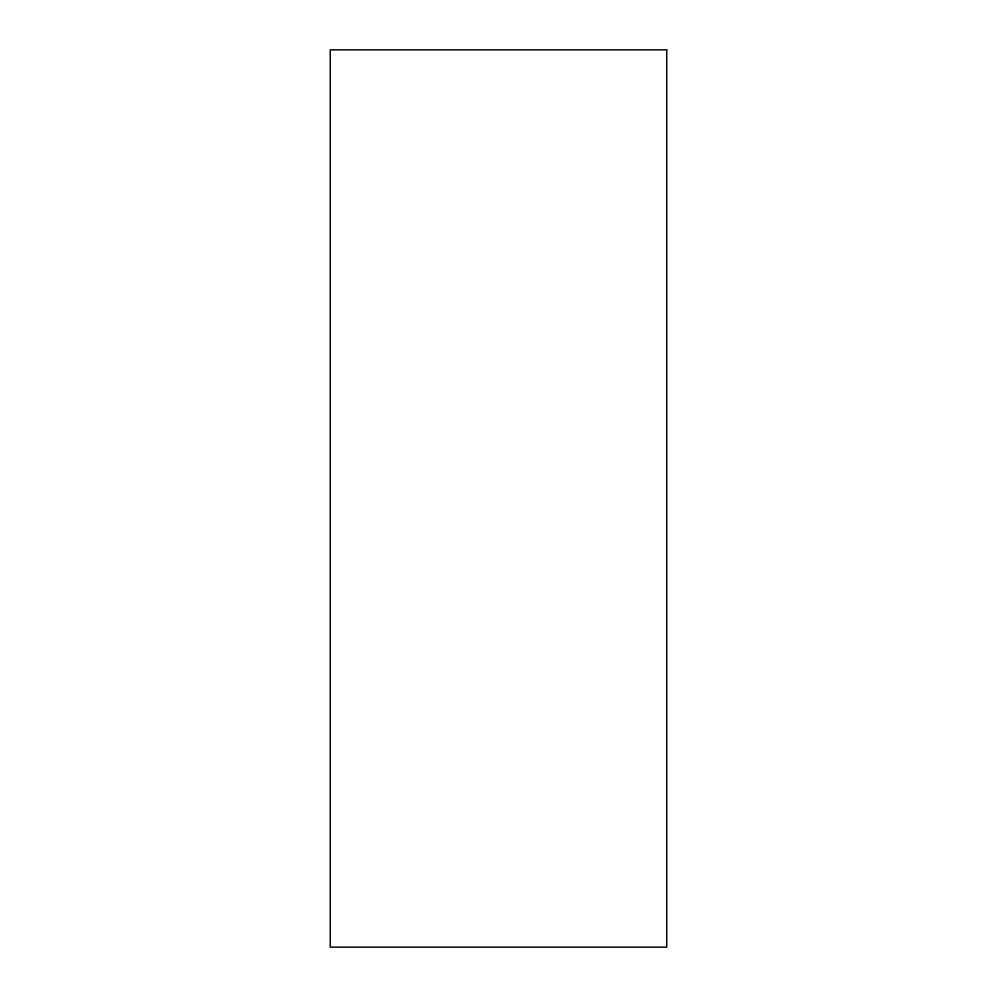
<?xml version="1.0" encoding="UTF-8"?>
<svg xmlns="http://www.w3.org/2000/svg" width="997" height="997" viewBox="0 0 997 997"><rect width="100%" height="100%" fill="white"/><g stroke="black" fill="none" stroke-linecap="round" stroke-linejoin="round"><path stroke-width="1.5" d="M666.744 49.85L330.256 49.85L330.256 947.15L666.744 947.15L666.744 49.85"/></g></svg>
